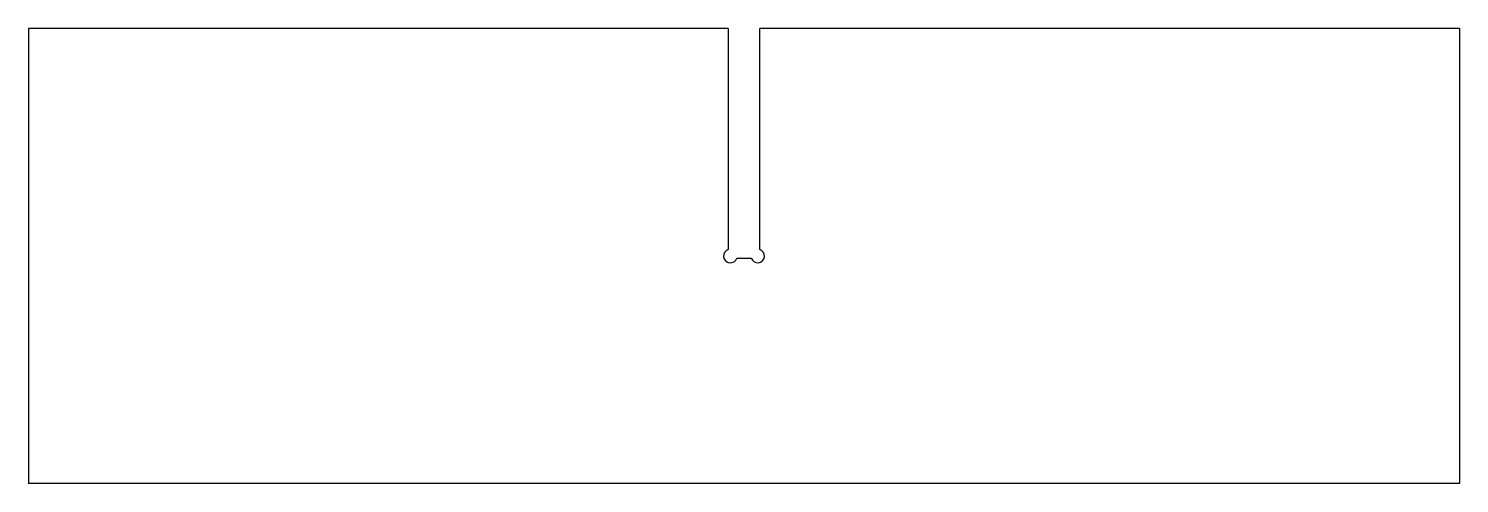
# Model space of a CAD drawing. Header units: millimetres. Extents: x 66 to 381, y 95 to 195.
import ezdxf

# ---------------------------------------------------------------- set-up
doc = ezdxf.new("R2010")
doc.units = ezdxf.units.MM

msp = doc.modelspace()

# ---------------------------------------------------------------- linework, layer by layer
at = {"color": 7, "linetype": 'Continuous', "lineweight": 25}
for p, q in [((66.12, 195.49), (66.12, 95.49)), ((220.12, 195.49), (66.12, 195.49)), ((220.12, 195.49), (220.12, 146.9)), ((227.12, 146.9), (227.12, 195.49)), ((381.12, 195.49), (227.12, 195.49)), ((381.12, 195.49), (381.12, 95.49)), ((222.03, 144.99), (225.2, 144.99)), ((381.12, 95.49), (66.12, 95.49))]:
    msp.add_line(p, q, dxfattribs=at)
for centre, start, end in [((220.62, 145.49), 109.4712, 340.5288), ((226.62, 145.49), 199.4712, 70.5288)]:
    msp.add_arc(centre, 1.5, start, end, dxfattribs=at)

doc.saveas('drawing.dxf')
